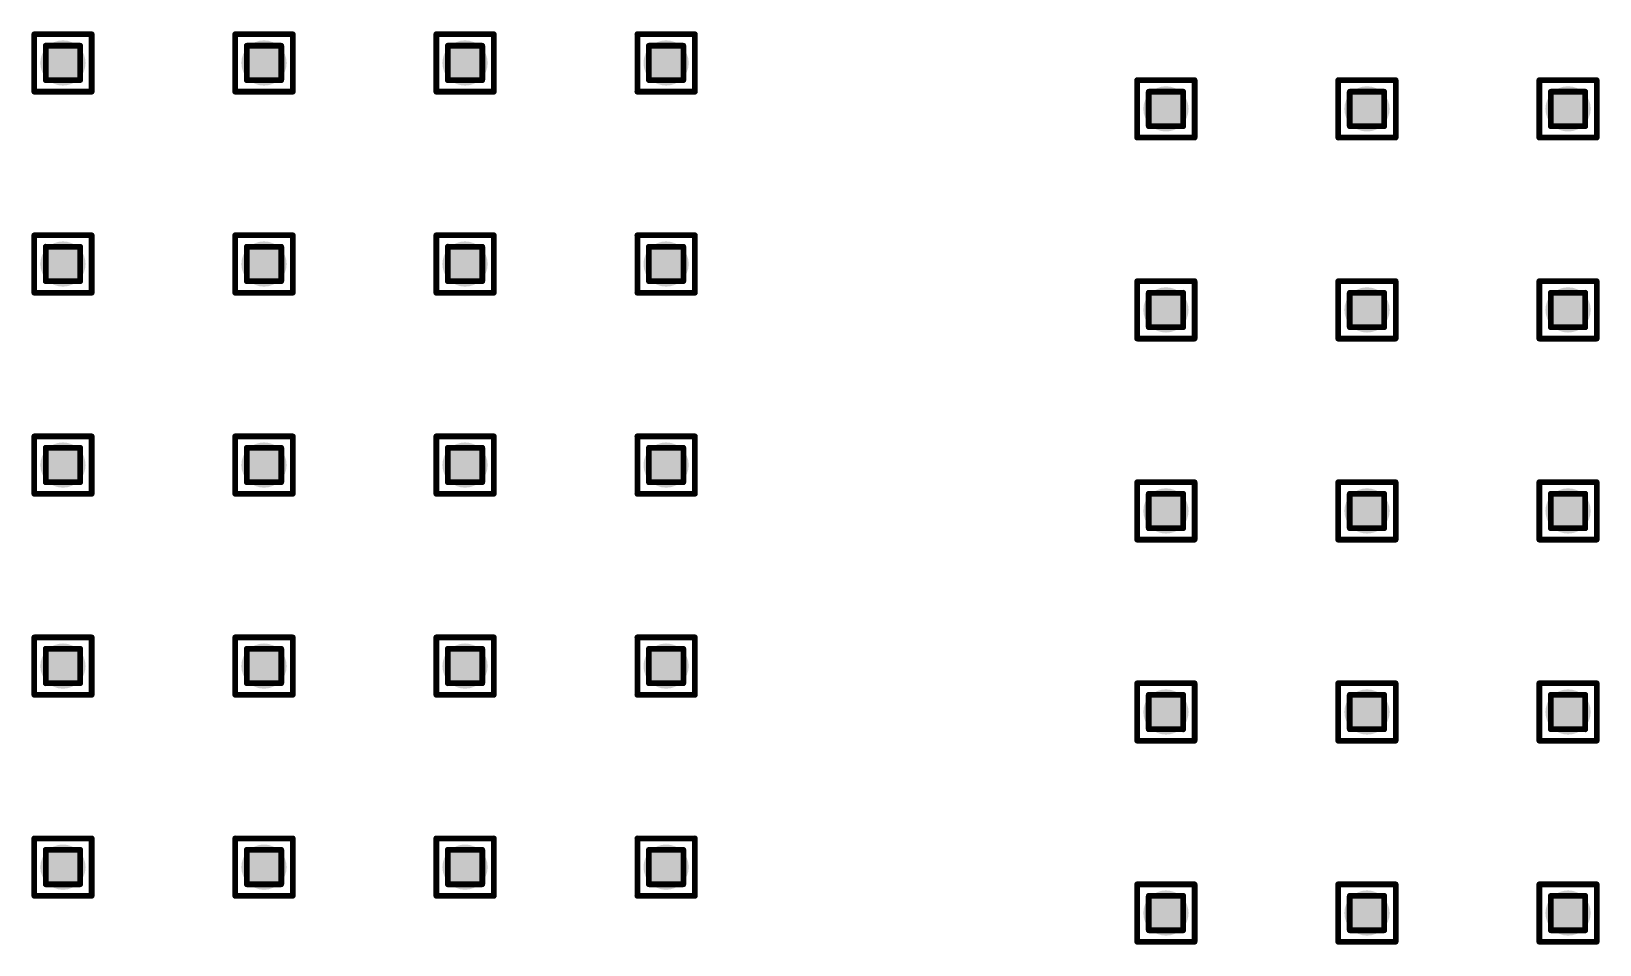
# Model space of a CAD drawing. Header units: millimetres. Extents: x -25 to 478, y -31 to 252.
# Drawn here: x 33.07 to 46.94, y 56.67 to 64.74 of the extents above; entities that cross this region are included whole.
import ezdxf

# ---------------------------------------------------------------- set-up
doc = ezdxf.new("R2010")
doc.units = ezdxf.units.MM
doc.layers.add('DrillDrawing', color=1, linetype='Continuous')
doc.layers.add('ViaHoleLayer', color=16, linetype='Continuous')

msp = doc.modelspace()

# ---------------------------------------------------------------- hatches: boundary and pattern name
at = {"layer": 'ViaHoleLayer'}
h = msp.add_hatch(color=16, dxfattribs=at)
edge = h.paths.add_edge_path()
edge.add_arc((33.35, 64.465), 0.2, 0, 360)
h = msp.add_hatch(color=16, dxfattribs=at)
edge = h.paths.add_edge_path()
edge.add_arc((35.128, 64.465), 0.2, 0, 360)
h = msp.add_hatch(color=16, dxfattribs=at)
edge = h.paths.add_edge_path()
edge.add_arc((36.906, 64.465), 0.2, 0, 360)
h = msp.add_hatch(color=16, dxfattribs=at)
edge = h.paths.add_edge_path()
edge.add_arc((38.684, 64.465), 0.2, 0, 360)
h = msp.add_hatch(color=16, dxfattribs=at)
edge = h.paths.add_edge_path()
edge.add_arc((43.104, 64.059), 0.2, 0, 360)
h = msp.add_hatch(color=16, dxfattribs=at)
edge = h.paths.add_edge_path()
edge.add_arc((44.882, 64.059), 0.2, 0, 360)
h = msp.add_hatch(color=16, dxfattribs=at)
edge = h.paths.add_edge_path()
edge.add_arc((46.66, 64.059), 0.2, 0, 360)
h = msp.add_hatch(color=16, dxfattribs=at)
edge = h.paths.add_edge_path()
edge.add_arc((33.35, 62.687), 0.2, 0, 360)
h = msp.add_hatch(color=16, dxfattribs=at)
edge = h.paths.add_edge_path()
edge.add_arc((35.128, 62.687), 0.2, 0, 360)
h = msp.add_hatch(color=16, dxfattribs=at)
edge = h.paths.add_edge_path()
edge.add_arc((36.906, 62.687), 0.2, 0, 360)
h = msp.add_hatch(color=16, dxfattribs=at)
edge = h.paths.add_edge_path()
edge.add_arc((38.684, 62.687), 0.2, 0, 360)
h = msp.add_hatch(color=16, dxfattribs=at)
edge = h.paths.add_edge_path()
edge.add_arc((43.104, 62.281), 0.2, 0, 360)
h = msp.add_hatch(color=16, dxfattribs=at)
edge = h.paths.add_edge_path()
edge.add_arc((44.882, 62.281), 0.2, 0, 360)
h = msp.add_hatch(color=16, dxfattribs=at)
edge = h.paths.add_edge_path()
edge.add_arc((46.66, 62.281), 0.2, 0, 360)
h = msp.add_hatch(color=16, dxfattribs=at)
edge = h.paths.add_edge_path()
edge.add_arc((33.35, 60.909), 0.2, 0, 360)
h = msp.add_hatch(color=16, dxfattribs=at)
edge = h.paths.add_edge_path()
edge.add_arc((35.128, 60.909), 0.2, 0, 360)
h = msp.add_hatch(color=16, dxfattribs=at)
edge = h.paths.add_edge_path()
edge.add_arc((36.906, 60.909), 0.2, 0, 360)
h = msp.add_hatch(color=16, dxfattribs=at)
edge = h.paths.add_edge_path()
edge.add_arc((38.684, 60.909), 0.2, 0, 360)
h = msp.add_hatch(color=16, dxfattribs=at)
edge = h.paths.add_edge_path()
edge.add_arc((43.104, 60.503), 0.2, 0, 360)
h = msp.add_hatch(color=16, dxfattribs=at)
edge = h.paths.add_edge_path()
edge.add_arc((44.882, 60.503), 0.2, 0, 360)
h = msp.add_hatch(color=16, dxfattribs=at)
edge = h.paths.add_edge_path()
edge.add_arc((46.66, 60.503), 0.2, 0, 360)
h = msp.add_hatch(color=16, dxfattribs=at)
edge = h.paths.add_edge_path()
edge.add_arc((33.35, 59.131), 0.2, 0, 360)
h = msp.add_hatch(color=16, dxfattribs=at)
edge = h.paths.add_edge_path()
edge.add_arc((35.128, 59.131), 0.2, 0, 360)
h = msp.add_hatch(color=16, dxfattribs=at)
edge = h.paths.add_edge_path()
edge.add_arc((36.906, 59.131), 0.2, 0, 360)
h = msp.add_hatch(color=16, dxfattribs=at)
edge = h.paths.add_edge_path()
edge.add_arc((38.684, 59.131), 0.2, 0, 360)
h = msp.add_hatch(color=16, dxfattribs=at)
edge = h.paths.add_edge_path()
edge.add_arc((43.104, 58.725), 0.2, 0, 360)
h = msp.add_hatch(color=16, dxfattribs=at)
edge = h.paths.add_edge_path()
edge.add_arc((44.882, 58.725), 0.2, 0, 360)
h = msp.add_hatch(color=16, dxfattribs=at)
edge = h.paths.add_edge_path()
edge.add_arc((46.66, 58.725), 0.2, 0, 360)
h = msp.add_hatch(color=16, dxfattribs=at)
edge = h.paths.add_edge_path()
edge.add_arc((33.35, 57.353), 0.2, 0, 360)
h = msp.add_hatch(color=16, dxfattribs=at)
edge = h.paths.add_edge_path()
edge.add_arc((35.128, 57.353), 0.2, 0, 360)
h = msp.add_hatch(color=16, dxfattribs=at)
edge = h.paths.add_edge_path()
edge.add_arc((36.906, 57.353), 0.2, 0, 360)
h = msp.add_hatch(color=16, dxfattribs=at)
edge = h.paths.add_edge_path()
edge.add_arc((38.684, 57.353), 0.2, 0, 360)
h = msp.add_hatch(color=16, dxfattribs=at)
edge = h.paths.add_edge_path()
edge.add_arc((43.104, 56.947), 0.2, 0, 360)
h = msp.add_hatch(color=16, dxfattribs=at)
edge = h.paths.add_edge_path()
edge.add_arc((44.882, 56.947), 0.2, 0, 360)
h = msp.add_hatch(color=16, dxfattribs=at)
edge = h.paths.add_edge_path()
edge.add_arc((46.66, 56.947), 0.2, 0, 360)

# ---------------------------------------------------------------- linework, layer by layer
at = {"layer": 'DrillDrawing', "const_width": 0.0508}
for points in [[(33.096, 64.719), (33.604, 64.719)], [(33.096, 64.211), (33.096, 64.719)], [(33.198, 64.618), (33.503, 64.618)], [(33.198, 64.313), (33.198, 64.618)], [(33.503, 64.313), (33.503, 64.618)], [(33.604, 64.211), (33.604, 64.719)], [(34.874, 64.719), (35.382, 64.719)], [(34.874, 64.211), (34.874, 64.719)], [(34.976, 64.618), (35.281, 64.618)], [(34.976, 64.313), (34.976, 64.618)], [(35.281, 64.313), (35.281, 64.618)], [(35.382, 64.211), (35.382, 64.719)], [(36.652, 64.719), (37.16, 64.719)], [(36.652, 64.211), (36.652, 64.719)], [(36.754, 64.618), (37.059, 64.618)], [(36.754, 64.313), (36.754, 64.618)], [(37.059, 64.313), (37.059, 64.618)], [(37.16, 64.211), (37.16, 64.719)], [(38.43, 64.719), (38.938, 64.719)], [(38.43, 64.211), (38.43, 64.719)], [(38.532, 64.618), (38.837, 64.618)], [(38.532, 64.313), (38.532, 64.618)], [(38.837, 64.313), (38.837, 64.618)], [(38.938, 64.211), (38.938, 64.719)], [(33.096, 64.211), (33.604, 64.211)], [(33.198, 64.313), (33.503, 64.313)], [(34.874, 64.211), (35.382, 64.211)], [(34.976, 64.313), (35.281, 64.313)], [(36.652, 64.211), (37.16, 64.211)], [(36.754, 64.313), (37.059, 64.313)], [(38.43, 64.211), (38.938, 64.211)], [(38.532, 64.313), (38.837, 64.313)], [(42.85, 64.313), (43.358, 64.313)], [(42.85, 63.805), (42.85, 64.313)], [(42.951, 64.211), (43.256, 64.211)], [(42.951, 63.906), (42.951, 64.211)], [(43.256, 63.906), (43.256, 64.211)], [(43.358, 63.805), (43.358, 64.313)], [(44.628, 64.313), (45.136, 64.313)], [(44.628, 63.805), (44.628, 64.313)], [(44.729, 64.211), (45.034, 64.211)], [(44.729, 63.906), (44.729, 64.211)], [(45.034, 63.906), (45.034, 64.211)], [(45.136, 63.805), (45.136, 64.313)], [(46.406, 64.313), (46.914, 64.313)], [(46.406, 63.805), (46.406, 64.313)], [(46.507, 64.211), (46.812, 64.211)], [(46.507, 63.906), (46.507, 64.211)], [(46.812, 63.906), (46.812, 64.211)], [(46.914, 63.805), (46.914, 64.313)], [(42.85, 63.805), (43.358, 63.805)], [(42.951, 63.906), (43.256, 63.906)], [(44.628, 63.805), (45.136, 63.805)], [(44.729, 63.906), (45.034, 63.906)], [(46.406, 63.805), (46.914, 63.805)], [(46.507, 63.906), (46.812, 63.906)], [(33.096, 62.941), (33.604, 62.941)], [(33.096, 62.433), (33.096, 62.941)], [(33.604, 62.433), (33.604, 62.941)], [(34.874, 62.941), (35.382, 62.941)], [(34.874, 62.433), (34.874, 62.941)], [(35.382, 62.433), (35.382, 62.941)], [(36.652, 62.941), (37.16, 62.941)], [(36.652, 62.433), (36.652, 62.941)], [(37.16, 62.433), (37.16, 62.941)], [(38.43, 62.941), (38.938, 62.941)], [(38.43, 62.433), (38.43, 62.941)], [(38.938, 62.433), (38.938, 62.941)], [(33.198, 62.84), (33.503, 62.84)], [(33.198, 62.535), (33.198, 62.84)], [(33.503, 62.535), (33.503, 62.84)], [(34.976, 62.84), (35.281, 62.84)], [(34.976, 62.535), (34.976, 62.84)], [(35.281, 62.535), (35.281, 62.84)], [(36.754, 62.84), (37.059, 62.84)], [(36.754, 62.535), (36.754, 62.84)], [(37.059, 62.535), (37.059, 62.84)], [(38.532, 62.84), (38.837, 62.84)], [(38.532, 62.535), (38.532, 62.84)], [(38.837, 62.535), (38.837, 62.84)], [(33.198, 62.535), (33.503, 62.535)], [(34.976, 62.535), (35.281, 62.535)], [(36.754, 62.535), (37.059, 62.535)], [(38.532, 62.535), (38.837, 62.535)], [(42.85, 62.535), (43.358, 62.535)], [(42.85, 62.027), (42.85, 62.535)], [(43.358, 62.027), (43.358, 62.535)], [(44.628, 62.535), (45.136, 62.535)], [(44.628, 62.027), (44.628, 62.535)], [(45.136, 62.027), (45.136, 62.535)], [(46.406, 62.535), (46.914, 62.535)], [(46.406, 62.027), (46.406, 62.535)], [(46.914, 62.027), (46.914, 62.535)], [(33.096, 62.433), (33.604, 62.433)], [(34.874, 62.433), (35.382, 62.433)], [(36.652, 62.433), (37.16, 62.433)], [(38.43, 62.433), (38.938, 62.433)], [(42.951, 62.433), (43.256, 62.433)], [(42.951, 62.128), (42.951, 62.433)], [(43.256, 62.128), (43.256, 62.433)], [(44.729, 62.433), (45.034, 62.433)], [(44.729, 62.128), (44.729, 62.433)], [(45.034, 62.128), (45.034, 62.433)], [(46.507, 62.433), (46.812, 62.433)], [(46.507, 62.128), (46.507, 62.433)], [(46.812, 62.128), (46.812, 62.433)], [(42.951, 62.128), (43.256, 62.128)], [(44.729, 62.128), (45.034, 62.128)], [(46.507, 62.128), (46.812, 62.128)], [(42.85, 62.027), (43.358, 62.027)], [(44.628, 62.027), (45.136, 62.027)], [(46.406, 62.027), (46.914, 62.027)], [(33.096, 61.163), (33.604, 61.163)], [(33.096, 60.655), (33.096, 61.163)], [(33.604, 60.655), (33.604, 61.163)], [(34.874, 61.163), (35.382, 61.163)], [(34.874, 60.655), (34.874, 61.163)], [(35.382, 60.655), (35.382, 61.163)], [(36.652, 61.163), (37.16, 61.163)], [(36.652, 60.655), (36.652, 61.163)], [(37.16, 60.655), (37.16, 61.163)], [(38.43, 61.163), (38.938, 61.163)], [(38.43, 60.655), (38.43, 61.163)], [(38.938, 60.655), (38.938, 61.163)], [(33.198, 61.062), (33.503, 61.062)], [(33.198, 60.757), (33.198, 61.062)], [(33.503, 60.757), (33.503, 61.062)], [(34.976, 61.062), (35.281, 61.062)], [(34.976, 60.757), (34.976, 61.062)], [(35.281, 60.757), (35.281, 61.062)], [(36.754, 61.062), (37.059, 61.062)], [(36.754, 60.757), (36.754, 61.062)], [(37.059, 60.757), (37.059, 61.062)], [(38.532, 61.062), (38.837, 61.062)], [(38.532, 60.757), (38.532, 61.062)], [(38.837, 60.757), (38.837, 61.062)], [(33.198, 60.757), (33.503, 60.757)], [(34.976, 60.757), (35.281, 60.757)], [(36.754, 60.757), (37.059, 60.757)], [(38.532, 60.757), (38.837, 60.757)], [(42.85, 60.757), (43.358, 60.757)], [(42.85, 60.249), (42.85, 60.757)], [(43.358, 60.249), (43.358, 60.757)], [(44.628, 60.757), (45.136, 60.757)], [(44.628, 60.249), (44.628, 60.757)], [(45.136, 60.249), (45.136, 60.757)], [(46.406, 60.757), (46.914, 60.757)], [(46.406, 60.249), (46.406, 60.757)], [(46.914, 60.249), (46.914, 60.757)], [(33.096, 60.655), (33.604, 60.655)], [(34.874, 60.655), (35.382, 60.655)], [(36.652, 60.655), (37.16, 60.655)], [(38.43, 60.655), (38.938, 60.655)], [(42.951, 60.655), (43.256, 60.655)], [(42.951, 60.35), (42.951, 60.655)], [(43.256, 60.35), (43.256, 60.655)], [(44.729, 60.655), (45.034, 60.655)], [(44.729, 60.35), (44.729, 60.655)], [(45.034, 60.35), (45.034, 60.655)], [(46.507, 60.655), (46.812, 60.655)], [(46.507, 60.35), (46.507, 60.655)], [(46.812, 60.35), (46.812, 60.655)], [(42.951, 60.35), (43.256, 60.35)], [(44.729, 60.35), (45.034, 60.35)], [(46.507, 60.35), (46.812, 60.35)], [(42.85, 60.249), (43.358, 60.249)], [(44.628, 60.249), (45.136, 60.249)], [(46.406, 60.249), (46.914, 60.249)], [(33.096, 59.385), (33.604, 59.385)], [(33.096, 58.877), (33.096, 59.385)], [(33.604, 58.877), (33.604, 59.385)], [(34.874, 59.385), (35.382, 59.385)], [(34.874, 58.877), (34.874, 59.385)], [(35.382, 58.877), (35.382, 59.385)], [(36.652, 59.385), (37.16, 59.385)], [(36.652, 58.877), (36.652, 59.385)], [(37.16, 58.877), (37.16, 59.385)], [(38.43, 59.385), (38.938, 59.385)], [(38.43, 58.877), (38.43, 59.385)], [(38.938, 58.877), (38.938, 59.385)], [(33.198, 59.284), (33.503, 59.284)], [(33.198, 58.979), (33.198, 59.284)], [(33.503, 58.979), (33.503, 59.284)], [(34.976, 59.284), (35.281, 59.284)], [(34.976, 58.979), (34.976, 59.284)], [(35.281, 58.979), (35.281, 59.284)], [(36.754, 59.284), (37.059, 59.284)], [(36.754, 58.979), (36.754, 59.284)], [(37.059, 58.979), (37.059, 59.284)], [(38.532, 59.284), (38.837, 59.284)], [(38.532, 58.979), (38.532, 59.284)], [(38.837, 58.979), (38.837, 59.284)], [(33.198, 58.979), (33.503, 58.979)], [(34.976, 58.979), (35.281, 58.979)], [(36.754, 58.979), (37.059, 58.979)], [(38.532, 58.979), (38.837, 58.979)], [(42.85, 58.979), (43.358, 58.979)], [(42.85, 58.471), (42.85, 58.979)], [(43.358, 58.471), (43.358, 58.979)], [(44.628, 58.979), (45.136, 58.979)], [(44.628, 58.471), (44.628, 58.979)], [(45.136, 58.471), (45.136, 58.979)], [(46.406, 58.979), (46.914, 58.979)], [(46.406, 58.471), (46.406, 58.979)], [(46.914, 58.471), (46.914, 58.979)], [(33.096, 58.877), (33.604, 58.877)], [(34.874, 58.877), (35.382, 58.877)], [(36.652, 58.877), (37.16, 58.877)], [(38.43, 58.877), (38.938, 58.877)], [(42.951, 58.877), (43.256, 58.877)], [(42.951, 58.572), (42.951, 58.877)], [(43.256, 58.572), (43.256, 58.877)], [(44.729, 58.877), (45.034, 58.877)], [(44.729, 58.572), (44.729, 58.877)], [(45.034, 58.572), (45.034, 58.877)], [(46.507, 58.877), (46.812, 58.877)], [(46.507, 58.572), (46.507, 58.877)], [(46.812, 58.572), (46.812, 58.877)], [(42.951, 58.572), (43.256, 58.572)], [(44.729, 58.572), (45.034, 58.572)], [(46.507, 58.572), (46.812, 58.572)], [(42.85, 58.471), (43.358, 58.471)], [(44.628, 58.471), (45.136, 58.471)], [(46.406, 58.471), (46.914, 58.471)], [(33.096, 57.607), (33.604, 57.607)], [(33.096, 57.099), (33.096, 57.607)], [(33.604, 57.099), (33.604, 57.607)], [(34.874, 57.607), (35.382, 57.607)], [(34.874, 57.099), (34.874, 57.607)], [(35.382, 57.099), (35.382, 57.607)], [(36.652, 57.607), (37.16, 57.607)], [(36.652, 57.099), (36.652, 57.607)], [(37.16, 57.099), (37.16, 57.607)], [(38.43, 57.607), (38.938, 57.607)], [(38.43, 57.099), (38.43, 57.607)], [(38.938, 57.099), (38.938, 57.607)], [(33.198, 57.506), (33.503, 57.506)], [(33.198, 57.201), (33.198, 57.506)], [(33.503, 57.201), (33.503, 57.506)], [(34.976, 57.506), (35.281, 57.506)], [(34.976, 57.201), (34.976, 57.506)], [(35.281, 57.201), (35.281, 57.506)], [(36.754, 57.506), (37.059, 57.506)], [(36.754, 57.201), (36.754, 57.506)], [(37.059, 57.201), (37.059, 57.506)], [(38.532, 57.506), (38.837, 57.506)], [(38.532, 57.201), (38.532, 57.506)], [(38.837, 57.201), (38.837, 57.506)], [(33.198, 57.201), (33.503, 57.201)], [(34.976, 57.201), (35.281, 57.201)], [(36.754, 57.201), (37.059, 57.201)], [(38.532, 57.201), (38.837, 57.201)], [(42.85, 57.201), (43.358, 57.201)], [(42.85, 56.693), (42.85, 57.201)], [(43.358, 56.693), (43.358, 57.201)], [(44.628, 57.201), (45.136, 57.201)], [(44.628, 56.693), (44.628, 57.201)], [(45.136, 56.693), (45.136, 57.201)], [(46.406, 57.201), (46.914, 57.201)], [(46.406, 56.693), (46.406, 57.201)], [(46.914, 56.693), (46.914, 57.201)], [(33.096, 57.099), (33.604, 57.099)], [(34.874, 57.099), (35.382, 57.099)], [(36.652, 57.099), (37.16, 57.099)], [(38.43, 57.099), (38.938, 57.099)], [(42.951, 57.099), (43.256, 57.099)], [(42.951, 56.794), (42.951, 57.099)], [(43.256, 56.794), (43.256, 57.099)], [(44.729, 57.099), (45.034, 57.099)], [(44.729, 56.794), (44.729, 57.099)], [(45.034, 56.794), (45.034, 57.099)], [(46.507, 57.099), (46.812, 57.099)], [(46.507, 56.794), (46.507, 57.099)], [(46.812, 56.794), (46.812, 57.099)], [(42.951, 56.794), (43.256, 56.794)], [(44.729, 56.794), (45.034, 56.794)], [(46.507, 56.794), (46.812, 56.794)], [(42.85, 56.693), (43.358, 56.693)], [(44.628, 56.693), (45.136, 56.693)], [(46.406, 56.693), (46.914, 56.693)]]:
    msp.add_lwpolyline(points, dxfattribs=at)
at = {"layer": 'DrillDrawing', "const_width": 0.0254}
for points in [[(33.084, 64.719, 1), (33.109, 64.719, 1)], [(33.084, 64.719, 1), (33.109, 64.719, 1)], [(33.185, 64.618, 1), (33.211, 64.618, 1)], [(33.185, 64.618, 1), (33.211, 64.618, 1)], [(33.49, 64.618, 1), (33.515, 64.618, 1)], [(33.49, 64.618, 1), (33.515, 64.618, 1)], [(33.592, 64.719, 1), (33.617, 64.719, 1)], [(33.592, 64.719, 1), (33.617, 64.719, 1)], [(34.861, 64.719, 1), (34.887, 64.719, 1)], [(34.861, 64.719, 1), (34.887, 64.719, 1)], [(34.963, 64.618, 1), (34.988, 64.618, 1)], [(34.963, 64.618, 1), (34.988, 64.618, 1)], [(35.268, 64.618, 1), (35.293, 64.618, 1)], [(35.268, 64.618, 1), (35.293, 64.618, 1)], [(35.37, 64.719, 1), (35.395, 64.719, 1)], [(35.37, 64.719, 1), (35.395, 64.719, 1)], [(36.639, 64.719, 1), (36.665, 64.719, 1)], [(36.639, 64.719, 1), (36.665, 64.719, 1)], [(36.741, 64.618, 1), (36.767, 64.618, 1)], [(36.741, 64.618, 1), (36.767, 64.618, 1)], [(37.046, 64.618, 1), (37.071, 64.618, 1)], [(37.046, 64.618, 1), (37.071, 64.618, 1)], [(37.147, 64.719, 1), (37.173, 64.719, 1)], [(37.147, 64.719, 1), (37.173, 64.719, 1)], [(38.417, 64.719, 1), (38.443, 64.719, 1)], [(38.417, 64.719, 1), (38.443, 64.719, 1)], [(38.519, 64.618, 1), (38.544, 64.618, 1)], [(38.519, 64.618, 1), (38.544, 64.618, 1)], [(38.824, 64.618, 1), (38.849, 64.618, 1)], [(38.824, 64.618, 1), (38.849, 64.618, 1)], [(38.925, 64.719, 1), (38.951, 64.719, 1)], [(38.925, 64.719, 1), (38.951, 64.719, 1)], [(33.084, 64.211, 1), (33.109, 64.211, 1)], [(33.084, 64.211, 1), (33.109, 64.211, 1)], [(33.185, 64.313, 1), (33.211, 64.313, 1)], [(33.185, 64.313, 1), (33.211, 64.313, 1)], [(33.49, 64.313, 1), (33.515, 64.313, 1)], [(33.49, 64.313, 1), (33.515, 64.313, 1)], [(33.592, 64.211, 1), (33.617, 64.211, 1)], [(33.592, 64.211, 1), (33.617, 64.211, 1)], [(34.861, 64.211, 1), (34.887, 64.211, 1)], [(34.861, 64.211, 1), (34.887, 64.211, 1)], [(34.963, 64.313, 1), (34.988, 64.313, 1)], [(34.963, 64.313, 1), (34.988, 64.313, 1)], [(35.268, 64.313, 1), (35.293, 64.313, 1)], [(35.268, 64.313, 1), (35.293, 64.313, 1)], [(35.37, 64.211, 1), (35.395, 64.211, 1)], [(35.37, 64.211, 1), (35.395, 64.211, 1)], [(36.639, 64.211, 1), (36.665, 64.211, 1)], [(36.639, 64.211, 1), (36.665, 64.211, 1)], [(36.741, 64.313, 1), (36.767, 64.313, 1)], [(36.741, 64.313, 1), (36.767, 64.313, 1)], [(37.046, 64.313, 1), (37.071, 64.313, 1)], [(37.046, 64.313, 1), (37.071, 64.313, 1)], [(37.147, 64.211, 1), (37.173, 64.211, 1)], [(37.147, 64.211, 1), (37.173, 64.211, 1)], [(38.417, 64.211, 1), (38.443, 64.211, 1)], [(38.417, 64.211, 1), (38.443, 64.211, 1)], [(38.519, 64.313, 1), (38.544, 64.313, 1)], [(38.519, 64.313, 1), (38.544, 64.313, 1)], [(38.824, 64.313, 1), (38.849, 64.313, 1)], [(38.824, 64.313, 1), (38.849, 64.313, 1)], [(38.925, 64.211, 1), (38.951, 64.211, 1)], [(38.925, 64.211, 1), (38.951, 64.211, 1)], [(42.837, 64.313, 1), (42.862, 64.313, 1)], [(42.837, 64.313, 1), (42.862, 64.313, 1)], [(42.939, 64.211, 1), (42.964, 64.211, 1)], [(42.939, 64.211, 1), (42.964, 64.211, 1)], [(43.243, 64.211, 1), (43.269, 64.211, 1)], [(43.243, 64.211, 1), (43.269, 64.211, 1)], [(43.345, 64.313, 1), (43.37, 64.313, 1)], [(43.345, 64.313, 1), (43.37, 64.313, 1)], [(44.615, 64.313, 1), (44.641, 64.313, 1)], [(44.615, 64.313, 1), (44.641, 64.313, 1)], [(44.717, 64.211, 1), (44.742, 64.211, 1)], [(44.717, 64.211, 1), (44.742, 64.211, 1)], [(45.022, 64.211, 1), (45.047, 64.211, 1)], [(45.022, 64.211, 1), (45.047, 64.211, 1)], [(45.123, 64.313, 1), (45.148, 64.313, 1)], [(45.123, 64.313, 1), (45.148, 64.313, 1)], [(46.393, 64.313, 1), (46.418, 64.313, 1)], [(46.393, 64.313, 1), (46.418, 64.313, 1)], [(46.495, 64.211, 1), (46.52, 64.211, 1)], [(46.495, 64.211, 1), (46.52, 64.211, 1)], [(46.799, 64.211, 1), (46.825, 64.211, 1)], [(46.799, 64.211, 1), (46.825, 64.211, 1)], [(46.901, 64.313, 1), (46.926, 64.313, 1)], [(46.901, 64.313, 1), (46.926, 64.313, 1)], [(42.837, 63.805, 1), (42.862, 63.805, 1)], [(42.837, 63.805, 1), (42.862, 63.805, 1)], [(42.939, 63.906, 1), (42.964, 63.906, 1)], [(42.939, 63.906, 1), (42.964, 63.906, 1)], [(43.243, 63.906, 1), (43.269, 63.906, 1)], [(43.243, 63.906, 1), (43.269, 63.906, 1)], [(43.345, 63.805, 1), (43.37, 63.805, 1)], [(43.345, 63.805, 1), (43.37, 63.805, 1)], [(44.615, 63.805, 1), (44.641, 63.805, 1)], [(44.615, 63.805, 1), (44.641, 63.805, 1)], [(44.717, 63.906, 1), (44.742, 63.906, 1)], [(44.717, 63.906, 1), (44.742, 63.906, 1)], [(45.022, 63.906, 1), (45.047, 63.906, 1)], [(45.022, 63.906, 1), (45.047, 63.906, 1)], [(45.123, 63.805, 1), (45.148, 63.805, 1)], [(45.123, 63.805, 1), (45.148, 63.805, 1)], [(46.393, 63.805, 1), (46.418, 63.805, 1)], [(46.393, 63.805, 1), (46.418, 63.805, 1)], [(46.495, 63.906, 1), (46.52, 63.906, 1)], [(46.495, 63.906, 1), (46.52, 63.906, 1)], [(46.799, 63.906, 1), (46.825, 63.906, 1)], [(46.799, 63.906, 1), (46.825, 63.906, 1)], [(46.901, 63.805, 1), (46.926, 63.805, 1)], [(46.901, 63.805, 1), (46.926, 63.805, 1)], [(33.084, 62.941, 1), (33.109, 62.941, 1)], [(33.084, 62.941, 1), (33.109, 62.941, 1)], [(33.592, 62.941, 1), (33.617, 62.941, 1)], [(33.592, 62.941, 1), (33.617, 62.941, 1)], [(34.861, 62.941, 1), (34.887, 62.941, 1)], [(34.861, 62.941, 1), (34.887, 62.941, 1)], [(35.37, 62.941, 1), (35.395, 62.941, 1)], [(35.37, 62.941, 1), (35.395, 62.941, 1)], [(36.639, 62.941, 1), (36.665, 62.941, 1)], [(36.639, 62.941, 1), (36.665, 62.941, 1)], [(37.147, 62.941, 1), (37.173, 62.941, 1)], [(37.147, 62.941, 1), (37.173, 62.941, 1)], [(38.417, 62.941, 1), (38.443, 62.941, 1)], [(38.417, 62.941, 1), (38.443, 62.941, 1)], [(38.925, 62.941, 1), (38.951, 62.941, 1)], [(38.925, 62.941, 1), (38.951, 62.941, 1)], [(33.185, 62.84, 1), (33.211, 62.84, 1)], [(33.185, 62.84, 1), (33.211, 62.84, 1)], [(33.49, 62.84, 1), (33.515, 62.84, 1)], [(33.49, 62.84, 1), (33.515, 62.84, 1)], [(34.963, 62.84, 1), (34.988, 62.84, 1)], [(34.963, 62.84, 1), (34.988, 62.84, 1)], [(35.268, 62.84, 1), (35.293, 62.84, 1)], [(35.268, 62.84, 1), (35.293, 62.84, 1)], [(36.741, 62.84, 1), (36.767, 62.84, 1)], [(36.741, 62.84, 1), (36.767, 62.84, 1)], [(37.046, 62.84, 1), (37.071, 62.84, 1)], [(37.046, 62.84, 1), (37.071, 62.84, 1)], [(38.519, 62.84, 1), (38.544, 62.84, 1)], [(38.519, 62.84, 1), (38.544, 62.84, 1)], [(38.824, 62.84, 1), (38.849, 62.84, 1)], [(38.824, 62.84, 1), (38.849, 62.84, 1)], [(33.185, 62.535, 1), (33.211, 62.535, 1)], [(33.185, 62.535, 1), (33.211, 62.535, 1)], [(33.49, 62.535, 1), (33.515, 62.535, 1)], [(33.49, 62.535, 1), (33.515, 62.535, 1)], [(34.963, 62.535, 1), (34.988, 62.535, 1)], [(34.963, 62.535, 1), (34.988, 62.535, 1)], [(35.268, 62.535, 1), (35.293, 62.535, 1)], [(35.268, 62.535, 1), (35.293, 62.535, 1)], [(36.741, 62.535, 1), (36.767, 62.535, 1)], [(36.741, 62.535, 1), (36.767, 62.535, 1)], [(37.046, 62.535, 1), (37.071, 62.535, 1)], [(37.046, 62.535, 1), (37.071, 62.535, 1)], [(38.519, 62.535, 1), (38.544, 62.535, 1)], [(38.519, 62.535, 1), (38.544, 62.535, 1)], [(38.824, 62.535, 1), (38.849, 62.535, 1)], [(38.824, 62.535, 1), (38.849, 62.535, 1)], [(42.837, 62.535, 1), (42.862, 62.535, 1)], [(42.837, 62.535, 1), (42.862, 62.535, 1)], [(43.345, 62.535, 1), (43.37, 62.535, 1)], [(43.345, 62.535, 1), (43.37, 62.535, 1)], [(44.615, 62.535, 1), (44.641, 62.535, 1)], [(44.615, 62.535, 1), (44.641, 62.535, 1)], [(45.123, 62.535, 1), (45.148, 62.535, 1)], [(45.123, 62.535, 1), (45.148, 62.535, 1)], [(46.393, 62.535, 1), (46.418, 62.535, 1)], [(46.393, 62.535, 1), (46.418, 62.535, 1)], [(46.901, 62.535, 1), (46.926, 62.535, 1)], [(46.901, 62.535, 1), (46.926, 62.535, 1)], [(33.084, 62.433, 1), (33.109, 62.433, 1)], [(33.084, 62.433, 1), (33.109, 62.433, 1)], [(33.592, 62.433, 1), (33.617, 62.433, 1)], [(33.592, 62.433, 1), (33.617, 62.433, 1)], [(34.861, 62.433, 1), (34.887, 62.433, 1)], [(34.861, 62.433, 1), (34.887, 62.433, 1)], [(35.37, 62.433, 1), (35.395, 62.433, 1)], [(35.37, 62.433, 1), (35.395, 62.433, 1)], [(36.639, 62.433, 1), (36.665, 62.433, 1)], [(36.639, 62.433, 1), (36.665, 62.433, 1)], [(37.147, 62.433, 1), (37.173, 62.433, 1)], [(37.147, 62.433, 1), (37.173, 62.433, 1)], [(38.417, 62.433, 1), (38.443, 62.433, 1)], [(38.417, 62.433, 1), (38.443, 62.433, 1)], [(38.925, 62.433, 1), (38.951, 62.433, 1)], [(38.925, 62.433, 1), (38.951, 62.433, 1)], [(42.939, 62.433, 1), (42.964, 62.433, 1)], [(42.939, 62.433, 1), (42.964, 62.433, 1)], [(43.243, 62.433, 1), (43.269, 62.433, 1)], [(43.243, 62.433, 1), (43.269, 62.433, 1)], [(44.717, 62.433, 1), (44.742, 62.433, 1)], [(44.717, 62.433, 1), (44.742, 62.433, 1)], [(45.022, 62.433, 1), (45.047, 62.433, 1)], [(45.022, 62.433, 1), (45.047, 62.433, 1)], [(46.495, 62.433, 1), (46.52, 62.433, 1)], [(46.495, 62.433, 1), (46.52, 62.433, 1)], [(46.799, 62.433, 1), (46.825, 62.433, 1)], [(46.799, 62.433, 1), (46.825, 62.433, 1)], [(42.939, 62.128, 1), (42.964, 62.128, 1)], [(42.939, 62.128, 1), (42.964, 62.128, 1)], [(43.243, 62.128, 1), (43.269, 62.128, 1)], [(43.243, 62.128, 1), (43.269, 62.128, 1)], [(44.717, 62.128, 1), (44.742, 62.128, 1)], [(44.717, 62.128, 1), (44.742, 62.128, 1)], [(45.022, 62.128, 1), (45.047, 62.128, 1)], [(45.022, 62.128, 1), (45.047, 62.128, 1)], [(46.495, 62.128, 1), (46.52, 62.128, 1)], [(46.495, 62.128, 1), (46.52, 62.128, 1)], [(46.799, 62.128, 1), (46.825, 62.128, 1)], [(46.799, 62.128, 1), (46.825, 62.128, 1)], [(42.837, 62.027, 1), (42.862, 62.027, 1)], [(42.837, 62.027, 1), (42.862, 62.027, 1)], [(43.345, 62.027, 1), (43.37, 62.027, 1)], [(43.345, 62.027, 1), (43.37, 62.027, 1)], [(44.615, 62.027, 1), (44.641, 62.027, 1)], [(44.615, 62.027, 1), (44.641, 62.027, 1)], [(45.123, 62.027, 1), (45.148, 62.027, 1)], [(45.123, 62.027, 1), (45.148, 62.027, 1)], [(46.393, 62.027, 1), (46.418, 62.027, 1)], [(46.393, 62.027, 1), (46.418, 62.027, 1)], [(46.901, 62.027, 1), (46.926, 62.027, 1)], [(46.901, 62.027, 1), (46.926, 62.027, 1)], [(33.084, 61.163, 1), (33.109, 61.163, 1)], [(33.084, 61.163, 1), (33.109, 61.163, 1)], [(33.592, 61.163, 1), (33.617, 61.163, 1)], [(33.592, 61.163, 1), (33.617, 61.163, 1)], [(34.861, 61.163, 1), (34.887, 61.163, 1)], [(34.861, 61.163, 1), (34.887, 61.163, 1)], [(35.37, 61.163, 1), (35.395, 61.163, 1)], [(35.37, 61.163, 1), (35.395, 61.163, 1)], [(36.639, 61.163, 1), (36.665, 61.163, 1)], [(36.639, 61.163, 1), (36.665, 61.163, 1)], [(37.147, 61.163, 1), (37.173, 61.163, 1)], [(37.147, 61.163, 1), (37.173, 61.163, 1)], [(38.417, 61.163, 1), (38.443, 61.163, 1)], [(38.417, 61.163, 1), (38.443, 61.163, 1)], [(38.925, 61.163, 1), (38.951, 61.163, 1)], [(38.925, 61.163, 1), (38.951, 61.163, 1)], [(33.185, 61.062, 1), (33.211, 61.062, 1)], [(33.185, 61.062, 1), (33.211, 61.062, 1)], [(33.49, 61.062, 1), (33.515, 61.062, 1)], [(33.49, 61.062, 1), (33.515, 61.062, 1)], [(34.963, 61.062, 1), (34.988, 61.062, 1)], [(34.963, 61.062, 1), (34.988, 61.062, 1)], [(35.268, 61.062, 1), (35.293, 61.062, 1)], [(35.268, 61.062, 1), (35.293, 61.062, 1)], [(36.741, 61.062, 1), (36.767, 61.062, 1)], [(36.741, 61.062, 1), (36.767, 61.062, 1)], [(37.046, 61.062, 1), (37.071, 61.062, 1)], [(37.046, 61.062, 1), (37.071, 61.062, 1)], [(38.519, 61.062, 1), (38.544, 61.062, 1)], [(38.519, 61.062, 1), (38.544, 61.062, 1)], [(38.824, 61.062, 1), (38.849, 61.062, 1)], [(38.824, 61.062, 1), (38.849, 61.062, 1)], [(33.185, 60.757, 1), (33.211, 60.757, 1)], [(33.185, 60.757, 1), (33.211, 60.757, 1)], [(33.49, 60.757, 1), (33.515, 60.757, 1)], [(33.49, 60.757, 1), (33.515, 60.757, 1)], [(34.963, 60.757, 1), (34.988, 60.757, 1)], [(34.963, 60.757, 1), (34.988, 60.757, 1)], [(35.268, 60.757, 1), (35.293, 60.757, 1)], [(35.268, 60.757, 1), (35.293, 60.757, 1)], [(36.741, 60.757, 1), (36.767, 60.757, 1)], [(36.741, 60.757, 1), (36.767, 60.757, 1)], [(37.046, 60.757, 1), (37.071, 60.757, 1)], [(37.046, 60.757, 1), (37.071, 60.757, 1)], [(38.519, 60.757, 1), (38.544, 60.757, 1)], [(38.519, 60.757, 1), (38.544, 60.757, 1)], [(38.824, 60.757, 1), (38.849, 60.757, 1)], [(38.824, 60.757, 1), (38.849, 60.757, 1)], [(42.837, 60.757, 1), (42.862, 60.757, 1)], [(42.837, 60.757, 1), (42.862, 60.757, 1)], [(43.345, 60.757, 1), (43.37, 60.757, 1)], [(43.345, 60.757, 1), (43.37, 60.757, 1)], [(44.615, 60.757, 1), (44.641, 60.757, 1)], [(44.615, 60.757, 1), (44.641, 60.757, 1)], [(45.123, 60.757, 1), (45.148, 60.757, 1)], [(45.123, 60.757, 1), (45.148, 60.757, 1)], [(46.393, 60.757, 1), (46.418, 60.757, 1)], [(46.393, 60.757, 1), (46.418, 60.757, 1)], [(46.901, 60.757, 1), (46.926, 60.757, 1)], [(46.901, 60.757, 1), (46.926, 60.757, 1)], [(33.084, 60.655, 1), (33.109, 60.655, 1)], [(33.084, 60.655, 1), (33.109, 60.655, 1)], [(33.592, 60.655, 1), (33.617, 60.655, 1)], [(33.592, 60.655, 1), (33.617, 60.655, 1)], [(34.861, 60.655, 1), (34.887, 60.655, 1)], [(34.861, 60.655, 1), (34.887, 60.655, 1)], [(35.37, 60.655, 1), (35.395, 60.655, 1)], [(35.37, 60.655, 1), (35.395, 60.655, 1)], [(36.639, 60.655, 1), (36.665, 60.655, 1)], [(36.639, 60.655, 1), (36.665, 60.655, 1)], [(37.147, 60.655, 1), (37.173, 60.655, 1)], [(37.147, 60.655, 1), (37.173, 60.655, 1)], [(38.417, 60.655, 1), (38.443, 60.655, 1)], [(38.417, 60.655, 1), (38.443, 60.655, 1)], [(38.925, 60.655, 1), (38.951, 60.655, 1)], [(38.925, 60.655, 1), (38.951, 60.655, 1)], [(42.939, 60.655, 1), (42.964, 60.655, 1)], [(42.939, 60.655, 1), (42.964, 60.655, 1)], [(43.243, 60.655, 1), (43.269, 60.655, 1)], [(43.243, 60.655, 1), (43.269, 60.655, 1)], [(44.717, 60.655, 1), (44.742, 60.655, 1)], [(44.717, 60.655, 1), (44.742, 60.655, 1)], [(45.022, 60.655, 1), (45.047, 60.655, 1)], [(45.022, 60.655, 1), (45.047, 60.655, 1)], [(46.495, 60.655, 1), (46.52, 60.655, 1)], [(46.495, 60.655, 1), (46.52, 60.655, 1)], [(46.799, 60.655, 1), (46.825, 60.655, 1)], [(46.799, 60.655, 1), (46.825, 60.655, 1)], [(42.939, 60.35, 1), (42.964, 60.35, 1)], [(42.939, 60.35, 1), (42.964, 60.35, 1)], [(43.243, 60.35, 1), (43.269, 60.35, 1)], [(43.243, 60.35, 1), (43.269, 60.35, 1)], [(44.717, 60.35, 1), (44.742, 60.35, 1)], [(44.717, 60.35, 1), (44.742, 60.35, 1)], [(45.022, 60.35, 1), (45.047, 60.35, 1)], [(45.022, 60.35, 1), (45.047, 60.35, 1)], [(46.495, 60.35, 1), (46.52, 60.35, 1)], [(46.495, 60.35, 1), (46.52, 60.35, 1)], [(46.799, 60.35, 1), (46.825, 60.35, 1)], [(46.799, 60.35, 1), (46.825, 60.35, 1)], [(42.837, 60.249, 1), (42.862, 60.249, 1)], [(42.837, 60.249, 1), (42.862, 60.249, 1)], [(43.345, 60.249, 1), (43.37, 60.249, 1)], [(43.345, 60.249, 1), (43.37, 60.249, 1)], [(44.615, 60.249, 1), (44.641, 60.249, 1)], [(44.615, 60.249, 1), (44.641, 60.249, 1)], [(45.123, 60.249, 1), (45.148, 60.249, 1)], [(45.123, 60.249, 1), (45.148, 60.249, 1)], [(46.393, 60.249, 1), (46.418, 60.249, 1)], [(46.393, 60.249, 1), (46.418, 60.249, 1)], [(46.901, 60.249, 1), (46.926, 60.249, 1)], [(46.901, 60.249, 1), (46.926, 60.249, 1)], [(33.084, 59.385, 1), (33.109, 59.385, 1)], [(33.084, 59.385, 1), (33.109, 59.385, 1)], [(33.592, 59.385, 1), (33.617, 59.385, 1)], [(33.592, 59.385, 1), (33.617, 59.385, 1)], [(34.861, 59.385, 1), (34.887, 59.385, 1)], [(34.861, 59.385, 1), (34.887, 59.385, 1)], [(35.37, 59.385, 1), (35.395, 59.385, 1)], [(35.37, 59.385, 1), (35.395, 59.385, 1)], [(36.639, 59.385, 1), (36.665, 59.385, 1)], [(36.639, 59.385, 1), (36.665, 59.385, 1)], [(37.147, 59.385, 1), (37.173, 59.385, 1)], [(37.147, 59.385, 1), (37.173, 59.385, 1)], [(38.417, 59.385, 1), (38.443, 59.385, 1)], [(38.417, 59.385, 1), (38.443, 59.385, 1)], [(38.925, 59.385, 1), (38.951, 59.385, 1)], [(38.925, 59.385, 1), (38.951, 59.385, 1)], [(33.185, 59.284, 1), (33.211, 59.284, 1)], [(33.185, 59.284, 1), (33.211, 59.284, 1)], [(33.49, 59.284, 1), (33.515, 59.284, 1)], [(33.49, 59.284, 1), (33.515, 59.284, 1)], [(34.963, 59.284, 1), (34.988, 59.284, 1)], [(34.963, 59.284, 1), (34.988, 59.284, 1)], [(35.268, 59.284, 1), (35.293, 59.284, 1)], [(35.268, 59.284, 1), (35.293, 59.284, 1)], [(36.741, 59.284, 1), (36.767, 59.284, 1)], [(36.741, 59.284, 1), (36.767, 59.284, 1)], [(37.046, 59.284, 1), (37.071, 59.284, 1)], [(37.046, 59.284, 1), (37.071, 59.284, 1)], [(38.519, 59.284, 1), (38.544, 59.284, 1)], [(38.519, 59.284, 1), (38.544, 59.284, 1)], [(38.824, 59.284, 1), (38.849, 59.284, 1)], [(38.824, 59.284, 1), (38.849, 59.284, 1)], [(33.185, 58.979, 1), (33.211, 58.979, 1)], [(33.185, 58.979, 1), (33.211, 58.979, 1)], [(33.49, 58.979, 1), (33.515, 58.979, 1)], [(33.49, 58.979, 1), (33.515, 58.979, 1)], [(34.963, 58.979, 1), (34.988, 58.979, 1)], [(34.963, 58.979, 1), (34.988, 58.979, 1)], [(35.268, 58.979, 1), (35.293, 58.979, 1)], [(35.268, 58.979, 1), (35.293, 58.979, 1)], [(36.741, 58.979, 1), (36.767, 58.979, 1)], [(36.741, 58.979, 1), (36.767, 58.979, 1)], [(37.046, 58.979, 1), (37.071, 58.979, 1)], [(37.046, 58.979, 1), (37.071, 58.979, 1)], [(38.519, 58.979, 1), (38.544, 58.979, 1)], [(38.519, 58.979, 1), (38.544, 58.979, 1)], [(38.824, 58.979, 1), (38.849, 58.979, 1)], [(38.824, 58.979, 1), (38.849, 58.979, 1)], [(42.837, 58.979, 1), (42.862, 58.979, 1)], [(42.837, 58.979, 1), (42.862, 58.979, 1)], [(43.345, 58.979, 1), (43.37, 58.979, 1)], [(43.345, 58.979, 1), (43.37, 58.979, 1)], [(44.615, 58.979, 1), (44.641, 58.979, 1)], [(44.615, 58.979, 1), (44.641, 58.979, 1)], [(45.123, 58.979, 1), (45.148, 58.979, 1)], [(45.123, 58.979, 1), (45.148, 58.979, 1)], [(46.393, 58.979, 1), (46.418, 58.979, 1)], [(46.393, 58.979, 1), (46.418, 58.979, 1)], [(46.901, 58.979, 1), (46.926, 58.979, 1)], [(46.901, 58.979, 1), (46.926, 58.979, 1)], [(33.084, 58.877, 1), (33.109, 58.877, 1)], [(33.084, 58.877, 1), (33.109, 58.877, 1)], [(33.592, 58.877, 1), (33.617, 58.877, 1)], [(33.592, 58.877, 1), (33.617, 58.877, 1)], [(34.861, 58.877, 1), (34.887, 58.877, 1)], [(34.861, 58.877, 1), (34.887, 58.877, 1)], [(35.37, 58.877, 1), (35.395, 58.877, 1)], [(35.37, 58.877, 1), (35.395, 58.877, 1)], [(36.639, 58.877, 1), (36.665, 58.877, 1)], [(36.639, 58.877, 1), (36.665, 58.877, 1)], [(37.147, 58.877, 1), (37.173, 58.877, 1)], [(37.147, 58.877, 1), (37.173, 58.877, 1)], [(38.417, 58.877, 1), (38.443, 58.877, 1)], [(38.417, 58.877, 1), (38.443, 58.877, 1)], [(38.925, 58.877, 1), (38.951, 58.877, 1)], [(38.925, 58.877, 1), (38.951, 58.877, 1)], [(42.939, 58.877, 1), (42.964, 58.877, 1)], [(42.939, 58.877, 1), (42.964, 58.877, 1)], [(43.243, 58.877, 1), (43.269, 58.877, 1)], [(43.243, 58.877, 1), (43.269, 58.877, 1)], [(44.717, 58.877, 1), (44.742, 58.877, 1)], [(44.717, 58.877, 1), (44.742, 58.877, 1)], [(45.022, 58.877, 1), (45.047, 58.877, 1)], [(45.022, 58.877, 1), (45.047, 58.877, 1)], [(46.495, 58.877, 1), (46.52, 58.877, 1)], [(46.495, 58.877, 1), (46.52, 58.877, 1)], [(46.799, 58.877, 1), (46.825, 58.877, 1)], [(46.799, 58.877, 1), (46.825, 58.877, 1)], [(42.939, 58.572, 1), (42.964, 58.572, 1)], [(42.939, 58.572, 1), (42.964, 58.572, 1)], [(43.243, 58.572, 1), (43.269, 58.572, 1)], [(43.243, 58.572, 1), (43.269, 58.572, 1)], [(44.717, 58.572, 1), (44.742, 58.572, 1)], [(44.717, 58.572, 1), (44.742, 58.572, 1)], [(45.022, 58.572, 1), (45.047, 58.572, 1)], [(45.022, 58.572, 1), (45.047, 58.572, 1)], [(46.495, 58.572, 1), (46.52, 58.572, 1)], [(46.495, 58.572, 1), (46.52, 58.572, 1)], [(46.799, 58.572, 1), (46.825, 58.572, 1)], [(46.799, 58.572, 1), (46.825, 58.572, 1)], [(42.837, 58.471, 1), (42.862, 58.471, 1)], [(42.837, 58.471, 1), (42.862, 58.471, 1)], [(43.345, 58.471, 1), (43.37, 58.471, 1)], [(43.345, 58.471, 1), (43.37, 58.471, 1)], [(44.615, 58.471, 1), (44.641, 58.471, 1)], [(44.615, 58.471, 1), (44.641, 58.471, 1)], [(45.123, 58.471, 1), (45.148, 58.471, 1)], [(45.123, 58.471, 1), (45.148, 58.471, 1)], [(46.393, 58.471, 1), (46.418, 58.471, 1)], [(46.393, 58.471, 1), (46.418, 58.471, 1)], [(46.901, 58.471, 1), (46.926, 58.471, 1)], [(46.901, 58.471, 1), (46.926, 58.471, 1)], [(33.084, 57.607, 1), (33.109, 57.607, 1)], [(33.084, 57.607, 1), (33.109, 57.607, 1)], [(33.592, 57.607, 1), (33.617, 57.607, 1)], [(33.592, 57.607, 1), (33.617, 57.607, 1)], [(34.861, 57.607, 1), (34.887, 57.607, 1)], [(34.861, 57.607, 1), (34.887, 57.607, 1)], [(35.37, 57.607, 1), (35.395, 57.607, 1)], [(35.37, 57.607, 1), (35.395, 57.607, 1)], [(36.639, 57.607, 1), (36.665, 57.607, 1)], [(36.639, 57.607, 1), (36.665, 57.607, 1)], [(37.147, 57.607, 1), (37.173, 57.607, 1)], [(37.147, 57.607, 1), (37.173, 57.607, 1)], [(38.417, 57.607, 1), (38.443, 57.607, 1)], [(38.417, 57.607, 1), (38.443, 57.607, 1)], [(38.925, 57.607, 1), (38.951, 57.607, 1)], [(38.925, 57.607, 1), (38.951, 57.607, 1)], [(33.185, 57.506, 1), (33.211, 57.506, 1)], [(33.185, 57.506, 1), (33.211, 57.506, 1)], [(33.49, 57.506, 1), (33.515, 57.506, 1)], [(33.49, 57.506, 1), (33.515, 57.506, 1)], [(34.963, 57.506, 1), (34.988, 57.506, 1)], [(34.963, 57.506, 1), (34.988, 57.506, 1)], [(35.268, 57.506, 1), (35.293, 57.506, 1)], [(35.268, 57.506, 1), (35.293, 57.506, 1)], [(36.741, 57.506, 1), (36.767, 57.506, 1)], [(36.741, 57.506, 1), (36.767, 57.506, 1)], [(37.046, 57.506, 1), (37.071, 57.506, 1)], [(37.046, 57.506, 1), (37.071, 57.506, 1)], [(38.519, 57.506, 1), (38.544, 57.506, 1)], [(38.519, 57.506, 1), (38.544, 57.506, 1)], [(38.824, 57.506, 1), (38.849, 57.506, 1)], [(38.824, 57.506, 1), (38.849, 57.506, 1)], [(33.185, 57.201, 1), (33.211, 57.201, 1)], [(33.185, 57.201, 1), (33.211, 57.201, 1)], [(33.49, 57.201, 1), (33.515, 57.201, 1)], [(33.49, 57.201, 1), (33.515, 57.201, 1)], [(34.963, 57.201, 1), (34.988, 57.201, 1)], [(34.963, 57.201, 1), (34.988, 57.201, 1)], [(35.268, 57.201, 1), (35.293, 57.201, 1)], [(35.268, 57.201, 1), (35.293, 57.201, 1)], [(36.741, 57.201, 1), (36.767, 57.201, 1)], [(36.741, 57.201, 1), (36.767, 57.201, 1)], [(37.046, 57.201, 1), (37.071, 57.201, 1)], [(37.046, 57.201, 1), (37.071, 57.201, 1)], [(38.519, 57.201, 1), (38.544, 57.201, 1)], [(38.519, 57.201, 1), (38.544, 57.201, 1)], [(38.824, 57.201, 1), (38.849, 57.201, 1)], [(38.824, 57.201, 1), (38.849, 57.201, 1)], [(42.837, 57.201, 1), (42.862, 57.201, 1)], [(42.837, 57.201, 1), (42.862, 57.201, 1)], [(43.345, 57.201, 1), (43.37, 57.201, 1)], [(43.345, 57.201, 1), (43.37, 57.201, 1)], [(44.615, 57.201, 1), (44.641, 57.201, 1)], [(44.615, 57.201, 1), (44.641, 57.201, 1)], [(45.123, 57.201, 1), (45.148, 57.201, 1)], [(45.123, 57.201, 1), (45.148, 57.201, 1)], [(46.393, 57.201, 1), (46.418, 57.201, 1)], [(46.393, 57.201, 1), (46.418, 57.201, 1)], [(46.901, 57.201, 1), (46.926, 57.201, 1)], [(46.901, 57.201, 1), (46.926, 57.201, 1)], [(33.084, 57.099, 1), (33.109, 57.099, 1)], [(33.084, 57.099, 1), (33.109, 57.099, 1)], [(33.592, 57.099, 1), (33.617, 57.099, 1)], [(33.592, 57.099, 1), (33.617, 57.099, 1)], [(34.861, 57.099, 1), (34.887, 57.099, 1)], [(34.861, 57.099, 1), (34.887, 57.099, 1)], [(35.37, 57.099, 1), (35.395, 57.099, 1)], [(35.37, 57.099, 1), (35.395, 57.099, 1)], [(36.639, 57.099, 1), (36.665, 57.099, 1)], [(36.639, 57.099, 1), (36.665, 57.099, 1)], [(37.147, 57.099, 1), (37.173, 57.099, 1)], [(37.147, 57.099, 1), (37.173, 57.099, 1)], [(38.417, 57.099, 1), (38.443, 57.099, 1)], [(38.417, 57.099, 1), (38.443, 57.099, 1)], [(38.925, 57.099, 1), (38.951, 57.099, 1)], [(38.925, 57.099, 1), (38.951, 57.099, 1)], [(42.939, 57.099, 1), (42.964, 57.099, 1)], [(42.939, 57.099, 1), (42.964, 57.099, 1)], [(43.243, 57.099, 1), (43.269, 57.099, 1)], [(43.243, 57.099, 1), (43.269, 57.099, 1)], [(44.717, 57.099, 1), (44.742, 57.099, 1)], [(44.717, 57.099, 1), (44.742, 57.099, 1)], [(45.022, 57.099, 1), (45.047, 57.099, 1)], [(45.022, 57.099, 1), (45.047, 57.099, 1)], [(46.495, 57.099, 1), (46.52, 57.099, 1)], [(46.495, 57.099, 1), (46.52, 57.099, 1)], [(46.799, 57.099, 1), (46.825, 57.099, 1)], [(46.799, 57.099, 1), (46.825, 57.099, 1)], [(42.939, 56.794, 1), (42.964, 56.794, 1)], [(42.939, 56.794, 1), (42.964, 56.794, 1)], [(43.243, 56.794, 1), (43.269, 56.794, 1)], [(43.243, 56.794, 1), (43.269, 56.794, 1)], [(44.717, 56.794, 1), (44.742, 56.794, 1)], [(44.717, 56.794, 1), (44.742, 56.794, 1)], [(45.022, 56.794, 1), (45.047, 56.794, 1)], [(45.022, 56.794, 1), (45.047, 56.794, 1)], [(46.495, 56.794, 1), (46.52, 56.794, 1)], [(46.495, 56.794, 1), (46.52, 56.794, 1)], [(46.799, 56.794, 1), (46.825, 56.794, 1)], [(46.799, 56.794, 1), (46.825, 56.794, 1)], [(42.837, 56.693, 1), (42.862, 56.693, 1)], [(42.837, 56.693, 1), (42.862, 56.693, 1)], [(43.345, 56.693, 1), (43.37, 56.693, 1)], [(43.345, 56.693, 1), (43.37, 56.693, 1)], [(44.615, 56.693, 1), (44.641, 56.693, 1)], [(44.615, 56.693, 1), (44.641, 56.693, 1)], [(45.123, 56.693, 1), (45.148, 56.693, 1)], [(45.123, 56.693, 1), (45.148, 56.693, 1)], [(46.393, 56.693, 1), (46.418, 56.693, 1)], [(46.393, 56.693, 1), (46.418, 56.693, 1)], [(46.901, 56.693, 1), (46.926, 56.693, 1)], [(46.901, 56.693, 1), (46.926, 56.693, 1)]]:
    msp.add_lwpolyline(points, format="xyb", close=True, dxfattribs=at)

doc.saveas('drawing.dxf')
